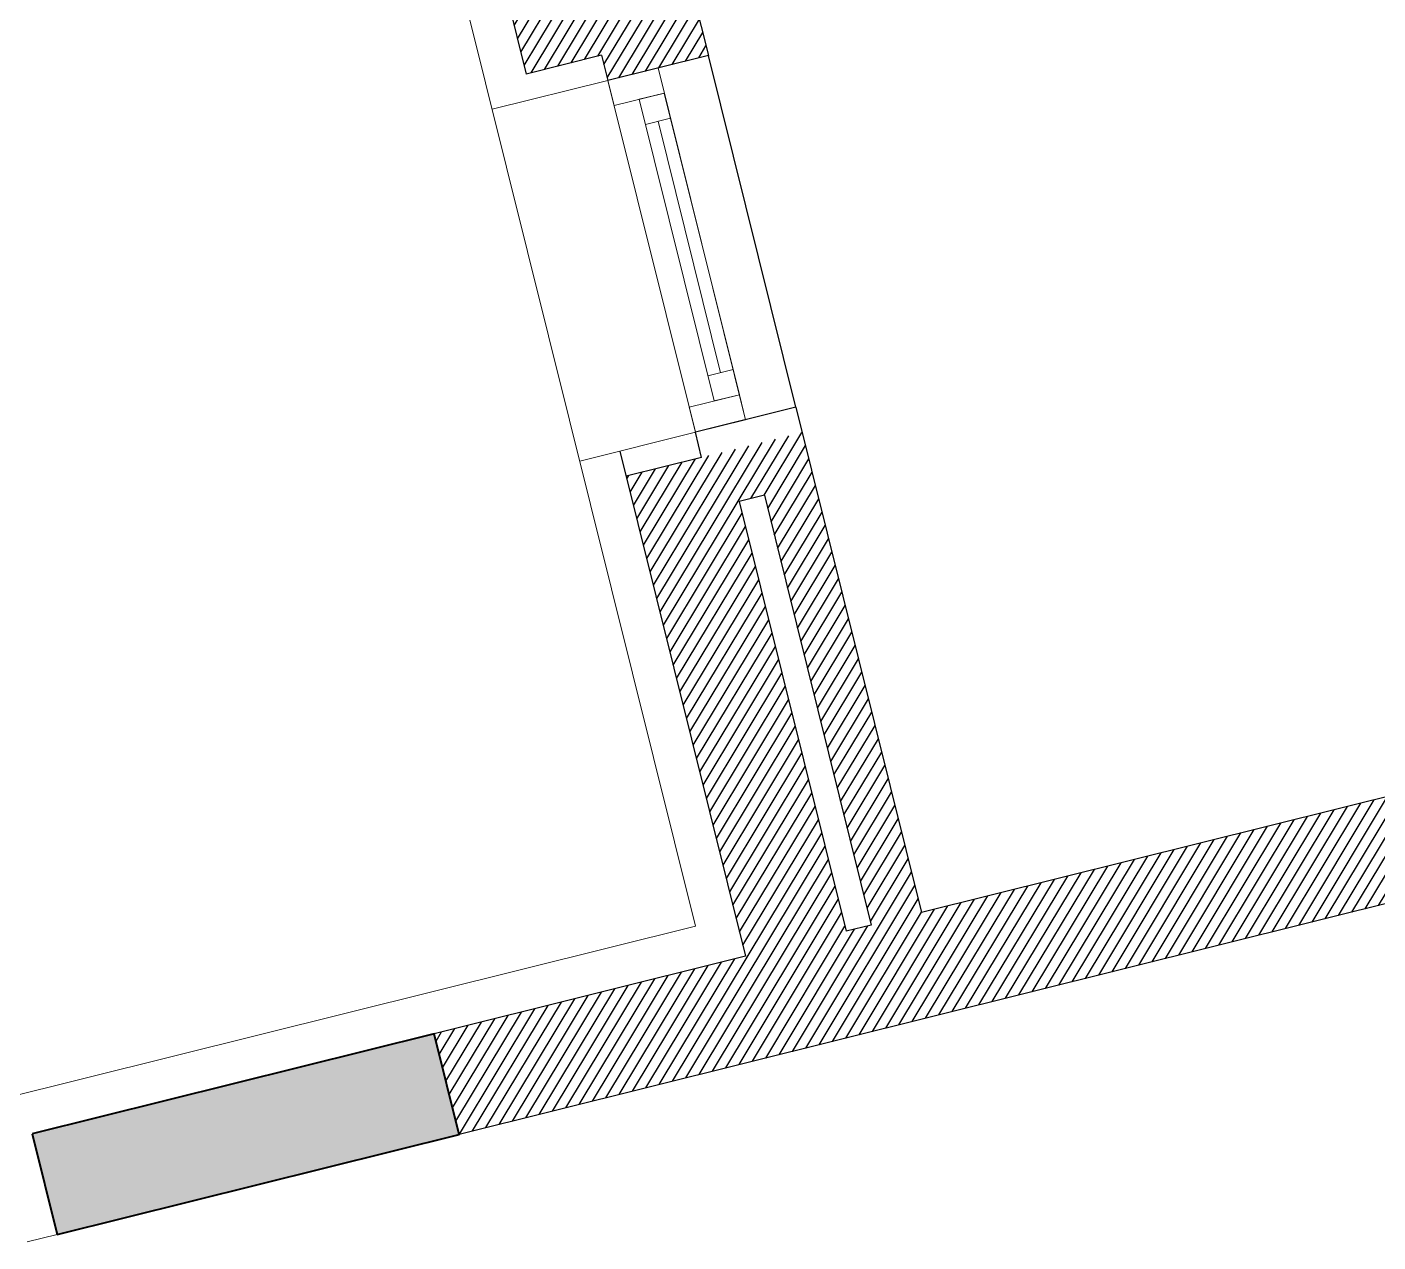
# Model space of a CAD drawing. Header units: inches. Extents: x -207898 to 3408902, y 497526 to 4632928.
# Drawn here: x 3379442 to 3382051, y 4610419 to 4612764 of the extents above; entities that cross this region are included whole.
import ezdxf

# ---------------------------------------------------------------- set-up
doc = ezdxf.new("R2010")
doc.units = ezdxf.units.IN
doc.header["$MEASUREMENT"] = 0
for name, color, linetype, lineweight in [('1', 1, 'Continuous', 50), ('xref grd floor$0$A-DOOR', 134, 'Continuous', 18), ('xref grd floor$0$A-FLOR-TILE', 8, 'Continuous', 9), ('xref grd floor$0$A-WALL-TILE', 8, 'Continuous', 9), ('xref grd floor$0$XREF-V2-GF_COLS$0$A-COLS', 5, 'Continuous', 40), ('xref grd floor$0$XREF-V2-GF_COLS$0$A-COLS-PATT', 253, 'Continuous', 20)]:
    doc.layers.add(name, color=color, linetype=linetype, lineweight=lineweight)
doc.layers.add('xref grd floor$0$A-WALL', color=7, linetype='Continuous')
doc.layers.add('xref grd floor$0$CQ Wall hatch_CHB', color=8, linetype='Continuous')
pattern_1 = [(45, (20869.71644391387, 76050.64334114722), (-13.25825214724776, 13.25825214724776), [])]

# ---------------------------------------------------------------- blocks, each defined once
blk = doc.blocks.new('xref grd floor$0$XREF-V2-GF_COLS')
at = {"layer": 'xref grd floor$0$XREF-V2-GF_COLS$0$A-COLS-PATT'}
blk.add_hatch(color=256, dxfattribs=at).paths.add_polyline_path([(270662.9991622805, 497702.7893908143), (270711.2867676743, 497508.7060539144), (271487.6197804777, 497701.8563923163), (271439.3321750574, 497895.9397292021)])
at = {"layer": 'xref grd floor$0$XREF-V2-GF_COLS$0$A-COLS'}
blk.add_lwpolyline([(270662.9991622805, 497702.7893908143), (270711.2867676743, 497508.7060539144), (271487.6197804777, 497701.8563923163), (271439.3321750574, 497895.9397292021)], close=True, dxfattribs=at)
blk.add_lwpolyline([(270662.9991622805, 497702.7893908143), (270711.2867676743, 497508.7060539144), (271487.6197804777, 497701.8563923163), (271439.3321750574, 497895.9397292021)], close=True, dxfattribs=at)
blk = doc.blocks.new('xref grd floor$0$stonecladding')
at = {"layer": 'xref grd floor$0$A-WALL-TILE'}
for p, q in [((28400.00085221435, 34585.75943856424, -1.466518336025442e-07), (28400.00085220719, 41200.75896056922, -1.466518336031593e-07)), ((27000.00000019331, 34585.75890811079, -1.466518336033709e-07), (28400.00085221435, 34585.75943856424, -1.466518336025036e-07))]:
    blk.add_line(p, q, dxfattribs=at)
blk = doc.blocks.new('mak ground floor plan')
at = {"layer": 'xref grd floor$0$CQ Wall hatch_CHB'}
h = blk.add_hatch(dxfattribs=at)
h.set_pattern_fill('ANSI31,_O', color=8, scale=149.9999999999999)
h.set_pattern_definition(pattern_1)
h.paths.add_polyline_path([(49549.74905727257, 117231.503218686), (49549.74905727268, 117201.4701220784), (49349.80691962584, 117201.4701220784), (49349.80913569103, 116901.5022193466), (49549.80754396191, 116901.5012957531), (49549.80573161633, 117131.5032190996), (49549.80743652472, 117131.5032191147), (49599.80743652349, 117131.5035884986), (49599.8091357071, 116901.5010648456), (49649.81017011817, 116901.5008339408), (49649.8175578115, 115901.4985555663), (49599.81693211029, 115901.4987864777), (49599.82988288574, 114066.5035881134), (49599.83008010098, 114066.5035881149), (49599.8337739351, 113566.5035881256), (49599.74905729364, 112411.4705457584), (49549.74905729498, 112411.4701763745), (49549.83377361024, 113566.5032187407), (49349.83377360797, 113566.5017412012), (49349.84341453924, 112311.4703610688), (49499.74905729434, 112311.470361069), (49499.74905729422, 112261.470361069), (49699.84341452469, 112261.5045663902), (49699.83750437782, 113061.5043273646), (51999.83750432276, 113061.5213190328), (51999.84589672019, 112183.8995738972), (52199.8458967146, 112183.9010514338), (52199.83750431711, 113061.5227965693), (53174.83750979061, 113061.5299995592), (53174.83603225421, 113261.5299995537), (49699.83602684073, 113261.5043273591), (49699.80669773126, 117231.5043272642)])
h = blk.add_hatch(dxfattribs=at)
h.set_pattern_fill('ANSI31,_O', color=8, scale=149.9999999999999)
h.set_pattern_definition(pattern_1)
h.paths.add_polyline_path([(51999.8559244551, 110556.5217971083), (49699.85601052514, 110556.5048054414), (49699.8500634408, 111511.4716539134), (49349.85006345238, 111511.4690682246), (49349.85601053474, 110556.5022197527), (48729.85601075843, 110556.4976393902), (48729.85748830147, 110356.4976393954), (51999.85740198346, 110356.5217971149)])
h.paths.add_polyline_path([(49599.85601052787, 110556.5040666732), (49549.85601052933, 110556.5036972892), (49549.85080221517, 111411.4701763797), (49599.85080221388, 111411.4705457638)], flags=16)
at = {"layer": 'xref grd floor$0$A-DOOR'}
for p, q in [((49549.66720018443, 112161.402528757, 1.663032363701918e-06), (49599.66720018518, 112161.4025287724, 1.663032363701918e-06)), ((49549.66720018443, 112161.402528757, 1.663032363701918e-06), (49599.66720018518, 112161.4025287724, 1.663032363701918e-06)), ((49549.66720018443, 112161.402528757, 1.663032363701918e-06), (49599.66720018518, 112161.4025287724, 1.663032363701918e-06)), ((49574.66720018466, 112161.4025287644, 1.663032363701918e-06), (49574.70038322383, 111661.4025288422, 3.465221915449819e-07)), ((49574.66720018466, 112161.4025287644, 1.663032363701918e-06), (49574.70038322383, 111661.4025288422, 3.465221915449819e-07)), ((49574.66720018466, 112161.4025287644, 1.663032363701918e-06), (49574.70038322383, 111661.4025288422, 3.465221915449819e-07)), ((49549.70038322371, 111661.4025288348, 3.465221915449819e-07), (49599.70038322394, 111661.4025288504, 3.465221915449819e-07)), ((49549.70038322371, 111661.4025288348, 3.465221915449819e-07), (49599.70038322394, 111661.4025288504, 3.465221915449819e-07)), ((49549.70038322371, 111661.4025288348, 3.465221915449819e-07), (49599.70038322394, 111661.4025288504, 3.465221915449819e-07))]:
    blk.add_line(p, q, dxfattribs=at)
at = {"layer": 'xref grd floor$0$A-DOOR', "elevation": -1.466518336033709e-07}
for points in [[(49499.70068129647, 112261.4025288192), (49599.71729613724, 112261.4025288188), (49599.71729611832, 111561.4025288179), (49499.70068127709, 111561.4025288188)], [(49499.70068129647, 112261.4025288192), (49599.7006813123, 112261.4025288185), (49599.70068131172, 112211.4025287873), (49499.70068129594, 112211.4025287878)], [(49499.70068129647, 112261.4025288192), (49599.71729613724, 112261.4025288188), (49599.71729611832, 111561.4025288179), (49499.70068127709, 111561.4025288188)], [(49499.70068129647, 112261.4025288192), (49599.7006813123, 112261.4025288185), (49599.70068131172, 112211.4025287873), (49499.70068129594, 112211.4025287878)], [(49499.70068129647, 112261.4025288192), (49599.71729613724, 112261.4025288188), (49599.71729611832, 111561.4025288179), (49499.70068127709, 111561.4025288188)], [(49499.70068129647, 112261.4025288192), (49599.7006813123, 112261.4025288185), (49599.70068131172, 112211.4025287873), (49499.70068129594, 112211.4025287878)], [(49549.66720016953, 112211.4025287568), (49599.68406649568, 112211.4025287564), (49599.71729611111, 111611.4025288184), (49549.70042978466, 111611.4025288185)], [(49549.66720016953, 112211.4025287568), (49599.68406649568, 112211.4025287564), (49599.71729611111, 111611.4025288184), (49549.70042978466, 111611.4025288185)], [(49549.66720016953, 112211.4025287568), (49599.68406649568, 112211.4025287564), (49599.71729611111, 111611.4025288184), (49549.70042978466, 111611.4025288185)], [(49499.70068128535, 111561.4025288187), (49599.71729611035, 111561.4025288184), (49599.71729611082, 111611.4025288186), (49499.70068128617, 111611.4025288187)], [(49499.70068128535, 111561.4025288187), (49599.71729611035, 111561.4025288184), (49599.71729611082, 111611.4025288186), (49499.70068128617, 111611.4025288187)], [(49499.70068128535, 111561.4025288187), (49599.71729611035, 111561.4025288184), (49599.71729611082, 111611.4025288186), (49499.70068128617, 111611.4025288187)]]:
    blk.add_lwpolyline(points, close=True, dxfattribs=at)
at = {"layer": 'xref grd floor$0$A-FLOR-TILE'}
blk.add_line((47929.71729633812, 110356.4027244981, -1.466518336033709e-07), (47869.71644410718, 110356.4027244982, -1.466518336033709e-07), dxfattribs=at)
blk.add_line((47929.71729633812, 110356.4027244981, -1.466518336033709e-07), (47869.71644410718, 110356.4027244982, -1.466518336033709e-07), dxfattribs=at)
blk.add_line((47929.71729633812, 110356.4027244981, -1.466518336033709e-07), (47869.71644410718, 110356.4027244982, -1.466518336033709e-07), dxfattribs=at)
at = {"layer": 'xref grd floor$0$A-WALL'}
for p, q in [((49349.71559121175, 113566.4022893531, -1.466518336033709e-07), (49349.7155912118, 112311.4025288179, -1.466518336033709e-07)), ((49349.71559121175, 113566.4022893531, -1.466518336033709e-07), (49349.7155912118, 112311.4025288179, -1.466518336033709e-07)), ((49349.71559121175, 113566.4022893531, -1.466518336033709e-07), (49349.7155912118, 112311.4025288179, -1.466518336033709e-07)), ((49699.71729611233, 113061.4022898139, -1.466518336033709e-07), (49699.71729611547, 112261.4025288181, -1.466518336033709e-07)), ((49699.71729611233, 113061.4022898139, -1.466518336033709e-07), (49699.71729611547, 112261.4025288181, -1.466518336033709e-07)), ((49699.71729611233, 113061.4022898139, -1.466518336033709e-07), (49699.71729611547, 112261.4025288181, -1.466518336033709e-07)), ((49499.71729612048, 112311.4025288179, -1.466518336033709e-07), (49349.7155912118, 112311.4025288179, -1.466518336033709e-07)), ((49499.71729612048, 112311.4025288179, -1.466518336033709e-07), (49349.7155912118, 112311.4025288179, -1.466518336033709e-07)), ((49499.71729612048, 112311.4025288179, -1.466518336033709e-07), (49349.7155912118, 112311.4025288179, -1.466518336033709e-07)), ((49499.71729612048, 112311.4025288179, -1.466518336033709e-07), (49499.71729612036, 112261.4025288179, -1.466518336033709e-07)), ((49499.71729612048, 112311.4025288179, -1.466518336033709e-07), (49499.71729612036, 112261.4025288179, -1.466518336033709e-07)), ((49499.71729612048, 112311.4025288179, -1.466518336033709e-07), (49499.71729612036, 112261.4025288179, -1.466518336033709e-07)), ((49699.71729611547, 112261.4025288181, -1.466518336033709e-07), (49499.71729612036, 112261.4025288179, -1.466518336033709e-07)), ((49699.71729611547, 112261.4025288181, -1.466518336033709e-07), (49499.71729612036, 112261.4025288179, -1.466518336033709e-07)), ((49699.71729611547, 112261.4025288181, -1.466518336033709e-07), (49499.71729612036, 112261.4025288179, -1.466518336033709e-07)), ((49349.71729612025, 111561.4025288178, -1.466518336033709e-07), (49349.71729612059, 110556.4027678223, -1.466518336033709e-07)), ((49349.71729612025, 111561.4025288178, -1.466518336033709e-07), (49349.71729612059, 110556.4027678223, -1.466518336033709e-07)), ((49349.71729612025, 111561.4025288178, -1.466518336033709e-07), (49349.71729612059, 110556.4027678223, -1.466518336033709e-07)), ((49699.71729611827, 111561.4025288181, -1.466518336033709e-07), (49499.71729612059, 111561.4025288179, -1.466518336033709e-07)), ((49499.71729612059, 111511.4025288181, -1.466518336033709e-07), (49499.71729612059, 111561.4025288179, -1.466518336033709e-07)), ((49699.71729611827, 111561.4025288181, -1.466518336033709e-07), (49499.71729612059, 111561.4025288179, -1.466518336033709e-07)), ((49499.71729612059, 111511.4025288181, -1.466518336033709e-07), (49499.71729612059, 111561.4025288179, -1.466518336033709e-07)), ((49699.71729611827, 111561.4025288181, -1.466518336033709e-07), (49499.71729612059, 111561.4025288179, -1.466518336033709e-07)), ((49499.71729612059, 111511.4025288181, -1.466518336033709e-07), (49499.71729612059, 111561.4025288179, -1.466518336033709e-07)), ((49699.71729611827, 111561.4025288181, -1.466518336033709e-07), (49699.7172961203, 110556.402767822, -1.466518336033709e-07)), ((49699.71729611827, 111561.4025288181, -1.466518336033709e-07), (49699.7172961203, 110556.402767822, -1.466518336033709e-07)), ((49699.71729611827, 111561.4025288181, -1.466518336033709e-07), (49699.7172961203, 110556.402767822, -1.466518336033709e-07)), ((49499.71729612059, 111511.4025288181, -1.466518336033709e-07), (49349.71729612036, 111511.4025288178, -1.466518336033709e-07)), ((49499.71729612059, 111511.4025288181, -1.466518336033709e-07), (49349.71729612036, 111511.4025288178, -1.466518336033709e-07)), ((49499.71729612059, 111511.4025288181, -1.466518336033709e-07), (49349.71729612036, 111511.4025288178, -1.466518336033709e-07)), ((49349.7172961203, 110556.4027678222, -1.466518336033709e-07), (48729.71729632712, 110556.4027678226, -1.466518336033709e-07)), ((49349.7172961203, 110556.4027678222, -1.466518336033709e-07), (48729.71729632712, 110556.4027678226, -1.466518336033709e-07)), ((49349.7172961203, 110556.4027678222, -1.466518336033709e-07), (48729.71729632712, 110556.4027678226, -1.466518336033709e-07)), ((51999.71729612036, 110556.4027678222, -1.466518336033709e-07), (49699.71729612036, 110556.4027678223, -1.466518336033709e-07)), ((51999.71729612036, 110556.4027678222, -1.466518336033709e-07), (49699.71729612036, 110556.4027678223, -1.466518336033709e-07)), ((51999.71729612036, 110556.4027678222, -1.466518336033709e-07), (49699.71729612036, 110556.4027678223, -1.466518336033709e-07)), ((51999.7172961203, 110356.402767823, -1.466518336033709e-07), (48729.71729633393, 110356.4027678224, -1.466518336033709e-07)), ((51999.7172961203, 110356.402767823, -1.466518336033709e-07), (48729.71729633393, 110356.4027678224, -1.466518336033709e-07)), ((51999.7172961203, 110356.402767823, -1.466518336033709e-07), (48729.71729633393, 110356.4027678224, -1.466518336033709e-07))]:
    blk.add_line(p, q, dxfattribs=at)
at = {"layer": 'xref grd floor$0$A-WALL', "color": 1}
for p, q in [((49699.71729611827, 111561.4025288181, -1.466518336033709e-07), (49699.71729611547, 112261.4025288181, -1.466518336033709e-07)), ((49699.71729611827, 111561.4025288181, -1.466518336033709e-07), (49699.71729611547, 112261.4025288181, -1.466518336033709e-07)), ((49699.71729611827, 111561.4025288181, -1.466518336033709e-07), (49699.71729611547, 112261.4025288181, -1.466518336033709e-07)), ((49549.71729612025, 111411.4025288206, -1.466518336033709e-07), (49549.71729612048, 110556.4027678223, -1.466518336033709e-07)), ((49599.71729612059, 111411.4025288206, -1.466518336033709e-07), (49549.71729612025, 111411.4025288206, -1.466518336033709e-07)), ((49549.71729612025, 111411.4025288206, -1.466518336033709e-07), (49549.71729612048, 110556.4027678223, -1.466518336033709e-07)), ((49599.71729612059, 111411.4025288206, -1.466518336033709e-07), (49549.71729612025, 111411.4025288206, -1.466518336033709e-07)), ((49549.71729612025, 111411.4025288206, -1.466518336033709e-07), (49549.71729612048, 110556.4027678223, -1.466518336033709e-07)), ((49599.71729612059, 111411.4025288206, -1.466518336033709e-07), (49549.71729612025, 111411.4025288206, -1.466518336033709e-07)), ((49599.71729612059, 111411.4025288206, -1.466518336033709e-07), (49599.71729612042, 110556.4027678223, -1.466518336033709e-07)), ((49599.71729612059, 111411.4025288206, -1.466518336033709e-07), (49599.71729612042, 110556.4027678223, -1.466518336033709e-07)), ((49599.71729612059, 111411.4025288206, -1.466518336033709e-07), (49599.71729612042, 110556.4027678223, -1.466518336033709e-07)), ((49599.71729612059, 110556.4027678224, -1.466518336033709e-07), (49549.71729612036, 110556.4027678224, -1.466518336033709e-07)), ((49599.71729612059, 110556.4027678224, -1.466518336033709e-07), (49549.71729612036, 110556.4027678224, -1.466518336033709e-07)), ((49599.71729612059, 110556.4027678224, -1.466518336033709e-07), (49549.71729612036, 110556.4027678224, -1.466518336033709e-07))]:
    blk.add_line(p, q, dxfattribs=at)
at = {"layer": 'xref grd floor$0$A-WALL-TILE'}
for p, q in [((49499.70068129647, 112261.4025288194, -1.466518336033709e-07), (49269.71729612624, 112261.4025288187, -1.466518336033709e-07)), ((49499.70068129647, 112261.4025288194, -1.466518336033709e-07), (49269.71729612624, 112261.4025288187, -1.466518336033709e-07)), ((49499.70068129647, 112261.4025288194, -1.466518336033709e-07), (49269.71729612624, 112261.4025288187, -1.466518336033709e-07)), ((49599.71729611553, 112261.402528818, -1.466518336033709e-07), (49599.71729611827, 111561.4025288179, -1.466518336033709e-07)), ((49599.71729611553, 112261.402528818, -1.466518336033709e-07), (49599.71729611827, 111561.4025288179, -1.466518336033709e-07)), ((49599.71729611553, 112261.402528818, -1.466518336033709e-07), (49599.71729611827, 111561.4025288179, -1.466518336033709e-07)), ((49499.70068127726, 111561.4025288193, -1.466518336033709e-07), (49269.71729612723, 111561.4025288187, -1.466518336033709e-07)), ((49499.70068127726, 111561.4025288193, -1.466518336033709e-07), (49269.71729612723, 111561.4025288187, -1.466518336033709e-07)), ((49499.70068127726, 111561.4025288193, -1.466518336033709e-07), (49269.71729612723, 111561.4025288187, -1.466518336033709e-07))]:
    blk.add_line(p, q, dxfattribs=at)
at = {"rotation": 346.0285767170143}
blk.add_blockref('xref grd floor$0$XREF-V2-GF_COLS', (-334890.38742527, -307074.1673153437, -1.466518336033709e-07), dxfattribs=at)
blk.add_blockref('xref grd floor$0$XREF-V2-GF_COLS', (-334890.38742527, -307074.1673153437, -1.466518336033709e-07), dxfattribs=at)
blk.add_blockref('xref grd floor$0$XREF-V2-GF_COLS', (-334890.38742527, -307074.1673153437, -1.466518336033709e-07), dxfattribs=at)
at = {"layer": 'xref grd floor$0$A-WALL'}
blk.add_blockref('xref grd floor$0$stonecladding', (20869.71644391393, 76050.64332925936), dxfattribs=at)
blk.add_blockref('xref grd floor$0$stonecladding', (20869.71644391393, 76050.64332925936), dxfattribs=at)
blk.add_blockref('xref grd floor$0$stonecladding', (20869.71644391393, 76050.64332925936), dxfattribs=at)

msp = doc.modelspace()

# ---------------------------------------------------------------- block references
at = {"layer": '1', "rotation": 13.97142328298569}
msp.add_blockref('mak ground floor plan', (3359632.597970308, 4491769.79784234, 1.466518336033709e-07), dxfattribs=at)

doc.saveas('drawing.dxf')
